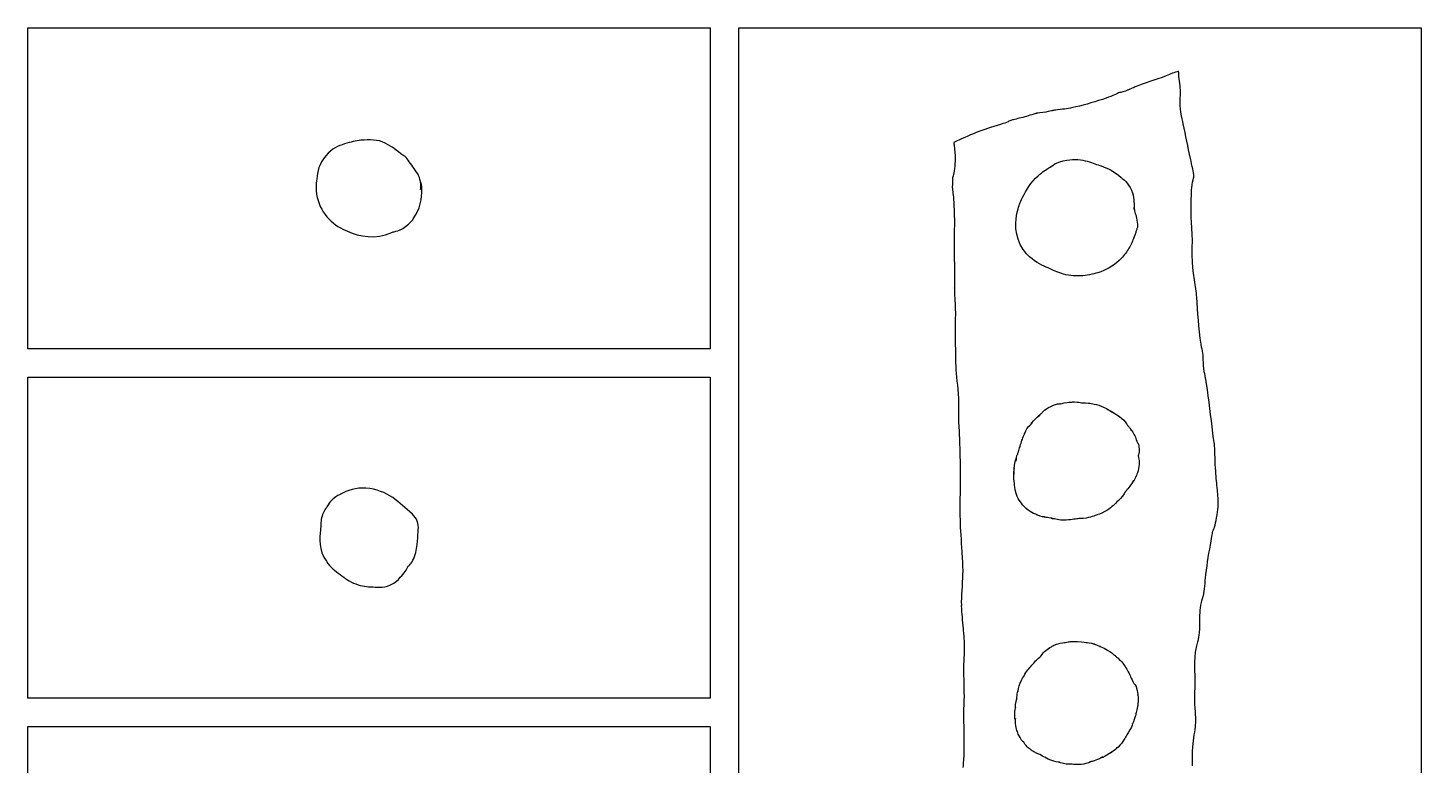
# Model space of a CAD drawing. Header units: millimetres. Extents: x 118 to 334, y 1905 to 2895.
# Drawn here: x 138.2 to 334.2, y 2190.8 to 2294.5 of the extents above; entities that cross this region are included whole.
import ezdxf

# ---------------------------------------------------------------- set-up
doc = ezdxf.new("R2010")
doc.units = ezdxf.units.MM
doc.layers.add('Calque_1', color=7, linetype='CONTINUOUS')

msp = doc.modelspace()

# ---------------------------------------------------------------- linework, layer by layer
at = {"layer": 'Calque_1', "color": 7}
for points in [[(138.16986, 2294.51386), (234.16969, 2294.51386), (234.16969, 2249.37915), (138.16986, 2249.37915)], [(238.16996, 2294.51386), (334.16978, 2294.51386), (334.16978, 2098.51342), (238.16996, 2098.51342), (238.16996, 2101.97471)], [(294.26982, 2266.41232)], [(138.16986, 2245.37888), (234.16969, 2245.37888), (234.16969, 2200.24417), (138.16986, 2200.24417)], [(193.09237, 2223.90963)], [(294.35102, 2200.37602)], [(138.16986, 2196.24389), (234.16969, 2196.24389), (234.16969, 2151.10918), (138.16986, 2151.10918)]]:
    msp.add_lwpolyline(points, close=True, dxfattribs=at)
for points in [[(292.57634, 2285.6289), (292.57582, 2285.6289)], [(268.51273, 2277.61029), (268.51273, 2277.59789), (268.51273, 2277.59289)], [(280.29694, 2273.71523), (280.29746, 2273.71523)], [(193.45166, 2271.91106), (193.45176, 2271.91106)], [(193.60937, 2271.79942), (193.60937, 2271.79995)], [(268.24036, 2272.96785), (268.24036, 2272.95485)], [(268.39693, 2270.38342), (268.39693, 2270.37042), (268.39693, 2270.36642)], [(301.82289, 2268.11279), (301.82289, 2268.11679)], [(268.51373, 2267.46685), (268.51373, 2267.46385), (268.51373, 2267.44985)], [(294.26972, 2266.41332), (294.26982, 2266.41232)], [(301.98619, 2264.81573), (301.98619, 2264.82273), (301.98619, 2264.82773)], [(301.97329, 2262.78251), (301.97329, 2262.78551), (301.97329, 2262.80191)], [(268.52303, 2260.30042), (268.52303, 2260.28852)], [(302.09266, 2260.44741), (302.09266, 2260.45241)], [(268.50403, 2257.95688), (268.50403, 2257.93888)], [(268.63942, 2254.8631), (268.63942, 2254.8571), (268.63942, 2254.8452)], [(268.63342, 2252.12548), (268.63342, 2252.12148), (268.63342, 2251.74374)], [(282.07505, 2241.26958), (282.07605, 2241.26958)], [(284.36429, 2241.8251), (284.36629, 2241.8251)], [(285.76621, 2241.8739), (285.76921, 2241.8739)], [(286.49268, 2241.7809), (286.49321, 2241.7809)], [(289.47133, 2241.18299), (289.47186, 2241.18299), (289.47238, 2241.18299)], [(279.42663, 2238.93792), (279.42716, 2238.93792)], [(278.40394, 2237.51951), (278.40447, 2237.52251)], [(294.15112, 2236.42936), (294.15212, 2236.42636)], [(294.41253, 2234.43735), (294.412, 2234.43435)], [(305.15908, 2235.10753), (305.15908, 2235.11253)], [(277.24526, 2234.08663), (277.24579, 2234.08663)], [(294.50298, 2233.36154), (294.50346, 2233.36108)], [(293.72524, 2230.85908), (293.72471, 2230.85908)], [(293.97175, 2231.28943), (293.97122, 2231.28643)], [(305.26915, 2232.14451), (305.26915, 2232.14751)], [(292.11088, 2228.58846), (292.11035, 2228.58846)], [(305.50947, 2229.55411), (305.50893, 2229.55811)], [(305.62794, 2227.37952), (305.63039, 2227.39815)], [(280.58901, 2225.84731), (280.58848, 2225.84731), (280.58795, 2225.84731)], [(281.7813, 2225.61125), (281.78077, 2225.61125), (281.78025, 2225.61125), (281.77972, 2225.61125), (281.77919, 2225.61125), (281.77866, 2225.61125), (281.77813, 2225.61125), (281.7776, 2225.61125), (281.77707, 2225.61125), (281.77654, 2225.61125), (281.77601, 2225.61125)], [(282.39315, 2225.47525), (282.39262, 2225.47525), (282.39209, 2225.47525)], [(282.76672, 2225.39845), (282.76572, 2225.39845)], [(287.05278, 2225.57314), (287.05225, 2225.57314)], [(305.07927, 2224.22747), (305.08427, 2224.23347)], [(269.5483, 2220.84483), (269.5483, 2220.82683)], [(269.67841, 2217.91284), (269.67841, 2217.90984), (269.67841, 2217.89344)], [(269.79131, 2209.31092), (269.79131, 2209.29032)], [(282.15958, 2207.47395), (282.16011, 2207.47395)], [(288.68633, 2207.65898), (288.68733, 2207.65898)], [(289.04131, 2207.4833), (289.04184, 2207.4833)], [(269.90578, 2206.95353), (269.90578, 2206.95053), (269.90578, 2206.94553), (269.90578, 2206.93363)], [(277.46548, 2201.23202), (277.47738, 2201.25992), (277.46838, 2201.24542)], [(277.95208, 2202.76418), (277.95261, 2202.76418)], [(293.36566, 2203.03243), (293.37856, 2203.02343)], [(294.1165, 2201.64781), (294.1175, 2201.64381)], [(302.38485, 2202.40306), (302.38485, 2202.40606)], [(277.19655, 2199.75464), (277.19555, 2199.75464)], [(294.35158, 2200.3767), (294.35102, 2200.37602)], [(269.79878, 2197.81275), (269.79878, 2197.55644)], [(277.10305, 2198.86025), (277.10305, 2198.86325)], [(282.0567, 2191.52166), (282.05617, 2191.52166), (282.05564, 2191.52166)], [(289.1855, 2191.87252), (289.18497, 2191.87252)], [(290.8681, 2192.79909), (290.86757, 2192.79909)], [(283.66282, 2191.07983), (283.66229, 2191.07983)], [(285.09478, 2190.93979), (285.09425, 2190.93979)]]:
    msp.add_lwpolyline(points, dxfattribs=at)
for points in [[(298.31864, 2287.78949), (296.72153, 2287.13568), (295.22297, 2286.72465), (293.95507, 2286.22628)], [(300.04722, 2288.40446), (299.47484, 2288.23079), (298.89294, 2288.02457), (298.31864, 2287.78949)], [(300.10612, 2287.68511), (300.07582, 2287.96195), (300.06682, 2288.15798), (300.04722, 2288.40446)], [(300.31024, 2285.29871), (300.31724, 2285.9745), (300.21184, 2286.71976), (300.10612, 2287.68511)], [(291.72057, 2285.4067), (291.42182, 2285.3071), (290.82922, 2284.95193), (289.85764, 2284.62173)], [(292.57582, 2285.6289), (291.9886, 2285.43318), (291.69235, 2285.39744), (291.72057, 2285.4067)], [(292.83524, 2285.72915), (292.78594, 2285.70795), (292.90894, 2285.73975), (292.57634, 2285.6289)], [(293.00009, 2285.80155), (292.93859, 2285.77455), (292.88461, 2285.75035), (292.83524, 2285.72915)], [(293.42229, 2285.98808), (293.27315, 2285.92168), (293.123, 2285.8556), (293.00009, 2285.80155)], [(293.83053, 2286.16998), (293.71911, 2286.12028), (293.57143, 2286.05452), (293.42229, 2285.98808)], [(293.95507, 2286.22628), (293.92387, 2286.21248), (293.88237, 2286.19298), (293.83053, 2286.16998)], [(289.85764, 2284.62173), (288.44385, 2284.14123), (286.98582, 2283.73588), (285.57779, 2283.38976)], [(300.36864, 2282.66269), (300.19402, 2283.93761), (300.30204, 2284.45519), (300.31024, 2285.29871)], [(276.31169, 2281.44727), (276.24059, 2281.40927), (276.13492, 2281.34184), (276.08742, 2281.32014)], [(276.67033, 2281.55684), (276.41111, 2281.48004), (276.43047, 2281.48484), (276.31169, 2281.44727)], [(278.41027, 2281.99453), (277.67238, 2281.78538), (277.08146, 2281.67865), (276.67033, 2281.55684)], [(279.40298, 2282.30251), (279.04148, 2282.18882), (278.70105, 2282.07695), (278.41027, 2281.99453)], [(280.05668, 2282.50198), (280.27312, 2282.54788), (279.76447, 2282.41618), (279.40298, 2282.30251)], [(280.93777, 2282.60379), (280.33868, 2282.50248), (280.04158, 2282.4988), (280.05668, 2282.50198)], [(282.17077, 2282.83168), (281.86678, 2282.75858), (281.60456, 2282.71523), (280.93777, 2282.60379)], [(282.33406, 2282.88228), (282.29136, 2282.87118), (282.20418, 2282.83958), (282.17077, 2282.83168)], [(283.03066, 2282.97738), (282.59197, 2282.91828), (282.49692, 2282.90478), (282.33406, 2282.88228)], [(285.57779, 2283.38976), (284.44261, 2283.1107), (284.08819, 2283.11978), (283.03066, 2282.97738)], [(300.70506, 2281.02765), (300.62886, 2281.39828), (300.46827, 2281.93504), (300.36864, 2282.66269)], [(271.56831, 2279.77812), (270.52625, 2279.34765), (269.47164, 2278.87113), (268.41813, 2278.40197)], [(275.00376, 2280.92895), (273.66005, 2280.48982), (272.64902, 2280.22461), (271.56831, 2279.77812)], [(276.08742, 2281.32014), (275.72976, 2281.15708), (275.53227, 2281.10165), (275.00376, 2280.92895)], [(301.71068, 2276.15403), (301.36329, 2277.78873), (301.03645, 2279.41552), (300.70506, 2281.02765)], [(182.7196, 2278.18043), (181.86794, 2277.89187), (180.94172, 2277.5676), (180.06601, 2276.53246)], [(185.02126, 2278.69565), (184.36629, 2278.62175), (183.57126, 2278.46899), (182.7196, 2278.18043)], [(188.42106, 2278.31583), (187.41261, 2278.80703), (186.22489, 2278.83149), (185.02126, 2278.69565)], [(191.05811, 2276.53246), (189.91414, 2277.31838), (189.42951, 2277.82463), (188.42106, 2278.31583)], [(268.41813, 2278.40197), (268.45473, 2278.1271), (268.47333, 2278.00753), (268.51273, 2277.61029)], [(268.51273, 2277.59289), (268.57353, 2276.97829), (268.64722, 2276.4223), (268.59283, 2275.43384)], [(180.06601, 2276.53246), (179.11353, 2275.40661), (178.90735, 2274.27581), (178.81596, 2273.28461)], [(191.6684, 2275.92476), (191.50193, 2276.1639), (191.29517, 2276.36978), (191.05811, 2276.53246)], [(193.02543, 2273.97242), (192.55884, 2274.67147), (192.09389, 2275.31299), (191.6684, 2275.92476)], [(281.80693, 2274.81023), (282.20642, 2275.0613), (282.83227, 2275.70339), (284.34373, 2275.92593)], [(284.34373, 2275.92593), (284.89662, 2276.00733), (285.4116, 2276.01633), (285.88834, 2275.97863)], [(285.88834, 2275.97863), (286.36507, 2275.94093), (286.80339, 2275.85652), (287.2035, 2275.75175)], [(287.2035, 2275.75175), (288.00373, 2275.54223), (288.65042, 2275.25063), (289.14137, 2275.08513)], [(302.1861, 2273.71286), (302.1811, 2274.17611), (301.94548, 2275.04905), (301.71068, 2276.15403)], [(193.38975, 2272.90428), (193.32085, 2273.29979), (193.19972, 2273.7113), (193.02543, 2273.97242)], [(268.59283, 2275.43384), (268.53313, 2274.34609), (268.29359, 2273.70461), (268.26366, 2273.43862)], [(278.12498, 2270.73867), (278.6071, 2271.67252), (279.23684, 2272.76829), (280.29694, 2273.71523)], [(280.29746, 2273.71523), (280.94994, 2274.298), (281.43495, 2274.5764), (281.80693, 2274.81023)], [(289.14137, 2275.08513), (290.03454, 2274.78404), (291.0633, 2274.31697), (291.95308, 2273.48782)], [(302.2104, 2273.49579), (302.1984, 2273.46229), (302.1888, 2273.48439), (302.1861, 2273.71286)], [(178.81596, 2273.28461), (178.77986, 2272.89295), (178.69069, 2272.54921), (178.74826, 2271.61909)], [(192.3557, 2267.6498), (193.35966, 2268.95299), (193.60931, 2270.61354), (193.60937, 2271.79942)], [(193.60937, 2271.79995), (193.60925, 2272.3148), (193.47508, 2272.69196), (193.38975, 2272.90428)], [(193.39336, 2272.83865), (193.41586, 2272.76975), (193.40496, 2272.84065), (193.42846, 2272.70531)], [(193.43886, 2271.94206), (193.47306, 2272.1225), (193.45046, 2272.47576), (193.39336, 2272.83865)], [(193.45176, 2271.91106), (193.42976, 2271.76054), (193.40196, 2271.74767), (193.43886, 2271.94206)], [(193.42846, 2272.70531), (193.49006, 2272.34976), (193.47376, 2272.06157), (193.45166, 2271.91106)], [(268.24036, 2272.95485), (268.21236, 2272.10618), (268.19686, 2272.17283), (268.27496, 2271.38802)], [(268.26366, 2273.43862), (268.25466, 2273.35852), (268.24806, 2273.20097), (268.24036, 2272.96785)], [(291.95308, 2273.48782), (292.08639, 2273.36357), (292.6567, 2273.03663), (293.21916, 2272.06672)], [(293.21916, 2272.06672), (293.82717, 2271.01841), (293.77591, 2270.12941), (293.77829, 2269.60692)], [(301.86109, 2271.26028), (301.87009, 2271.47311), (301.85709, 2271.8626), (301.93859, 2272.41576)], [(301.93859, 2272.41576), (302.02549, 2273.00224), (302.17025, 2273.379), (302.2104, 2273.49579)], [(178.74826, 2271.61909), (178.91065, 2268.99561), (180.5984, 2267.14129), (182.49274, 2266.19409)], [(268.27496, 2271.38802), (268.29296, 2271.2063), (268.35696, 2270.87346), (268.39693, 2270.38342)], [(268.39693, 2270.36642), (268.44143, 2269.82058), (268.45513, 2269.1038), (268.47493, 2268.42131)], [(277.46248, 2269.07984), (277.63482, 2269.67484), (277.8649, 2270.2348), (278.12498, 2270.73867)], [(301.82289, 2268.11679), (301.79569, 2269.17621), (301.81489, 2270.22967), (301.86109, 2271.26028)], [(191.72628, 2266.90516), (192.33436, 2267.43662), (192.45542, 2267.77924), (192.3557, 2267.6498)], [(268.47493, 2268.42131), (268.48493, 2268.08685), (268.51373, 2267.74646), (268.51373, 2267.46685)], [(278.19887, 2263.34686), (276.94611, 2265.19439), (276.94548, 2267.29483), (277.46248, 2269.07984)], [(293.77829, 2269.60692), (293.78029, 2269.08439), (293.86849, 2268.83875), (293.74259, 2269.18006)], [(293.74259, 2269.18006), (293.77529, 2269.09136), (293.80269, 2269.00073), (293.82479, 2268.90876)], [(293.82479, 2268.90876), (293.91359, 2268.53774), (294.10859, 2267.97745), (294.22632, 2267.1926)], [(301.89989, 2266.5568), (301.86849, 2267.04848), (301.83709, 2267.56346), (301.82289, 2268.11279)], [(182.49274, 2266.19409), (184.12478, 2265.37803), (186.23407, 2264.73574), (188.50219, 2265.40859)], [(188.50219, 2265.40859), (189.063, 2265.575), (189.36164, 2265.74668), (189.44322, 2265.7786)], [(189.44322, 2265.7786), (189.64544, 2265.8577), (190.55014, 2265.877), (191.72628, 2266.90516)], [(268.51373, 2267.44985), (268.51373, 2266.35453), (268.46453, 2265.33118), (268.45893, 2264.37923)], [(294.05682, 2265.83457), (294.00452, 2265.68355), (293.94522, 2265.52266), (293.88525, 2265.36174)], [(294.13542, 2266.07487), (294.10672, 2265.97937), (294.08302, 2265.91009), (294.05682, 2265.83457)], [(294.18812, 2266.27227), (294.16522, 2266.17297), (294.14982, 2266.12265), (294.13542, 2266.07487)], [(294.26982, 2266.41232), (294.24522, 2266.31392), (294.19962, 2266.32192), (294.18812, 2266.27227)], [(294.22632, 2267.1926), (294.29772, 2266.71635), (294.29432, 2266.51166), (294.26972, 2266.41332)], [(301.98619, 2264.82773), (301.97919, 2265.33049), (301.93719, 2265.97705), (301.89989, 2266.5568)], [(268.45893, 2264.37923), (268.45093, 2263.0836), (268.50843, 2261.72441), (268.52303, 2260.30042)], [(293.63204, 2264.69459), (293.42371, 2264.1468), (293.15229, 2263.62594), (292.82744, 2263.14223)], [(293.88525, 2265.36174), (293.76532, 2265.03987), (293.62619, 2264.67925), (293.63204, 2264.69459)], [(301.97329, 2262.80191), (301.9732, 2263.52284), (301.99419, 2264.19541), (301.98619, 2264.81573)], [(279.08047, 2262.31901), (278.77139, 2262.60534), (278.47261, 2262.94318), (278.19887, 2263.34686)], [(281.71029, 2260.74598), (281.02454, 2261.06475), (280.00774, 2261.46014), (279.08047, 2262.31901)], [(292.82744, 2263.14223), (292.50259, 2262.65852), (292.12398, 2262.21204), (291.70038, 2261.8131)], [(302.09266, 2260.45241), (301.99656, 2261.27706), (301.97381, 2262.05459), (301.97329, 2262.78251)], [(268.52303, 2260.28852), (268.52803, 2259.95662), (268.51903, 2259.59282), (268.51403, 2259.04828)], [(283.48847, 2259.99049), (282.70894, 2260.23796), (282.1372, 2260.54752), (281.71029, 2260.74598)], [(286.21595, 2259.63857), (285.28687, 2259.60447), (284.47625, 2259.67697), (283.48847, 2259.99049)], [(288.69074, 2260.07264), (287.95888, 2259.8569), (287.13264, 2259.67225), (286.21595, 2259.63857)], [(291.70038, 2261.8131), (290.85315, 2261.01522), (289.82648, 2260.40745), (288.69074, 2260.07264)], [(302.10656, 2260.34613), (302.10156, 2260.38463), (302.09756, 2260.40863), (302.09266, 2260.44741)], [(302.28019, 2259.07232), (302.21929, 2259.48203), (302.15973, 2259.90383), (302.10656, 2260.34613)], [(268.51403, 2259.04828), (268.50903, 2258.49853), (268.51103, 2257.64581), (268.50403, 2257.95688)], [(268.50403, 2257.93888), (268.51463, 2257.03903), (268.61267, 2256.01655), (268.63942, 2254.8631)], [(302.61196, 2256.63835), (302.55906, 2257.33835), (302.41002, 2258.23058), (302.28019, 2259.07232)], [(303.22019, 2250.01239), (302.83649, 2252.33784), (302.76836, 2254.57007), (302.61196, 2256.63835)], [(268.63942, 2254.8452), (268.64842, 2254.49757), (268.64242, 2253.88244), (268.63942, 2253.18897)], [(268.63942, 2253.18897), (268.63642, 2252.68205), (268.63642, 2252.38519), (268.63342, 2252.12548)], [(268.63342, 2251.74374), (268.62842, 2250.14124), (268.65562, 2248.52381), (268.69592, 2246.90216)], [(303.43465, 2249.02849), (303.42375, 2249.09949), (303.31783, 2249.42084), (303.22019, 2250.01239)], [(303.67029, 2246.1408), (303.47807, 2247.42205), (303.53086, 2248.3996), (303.43465, 2249.02849)], [(268.69592, 2246.90216), (268.72772, 2245.62621), (269.00069, 2244.14589), (269.08557, 2242.40578)], [(303.84651, 2245.27419), (303.80701, 2245.45392), (303.7327, 2245.72488), (303.67029, 2246.1408)], [(303.97672, 2244.4825), (303.94642, 2244.69758), (303.89752, 2244.96605), (303.84651, 2245.27419)], [(304.86144, 2237.50206), (304.5955, 2239.83478), (304.30362, 2242.16338), (303.97672, 2244.4825)], [(269.08557, 2242.40578), (269.12227, 2241.64889), (269.11097, 2241.24334), (269.09357, 2240.97333)], [(269.09357, 2240.97333), (269.07637, 2240.7033), (269.06137, 2240.59111), (269.06927, 2239.79302)], [(280.57334, 2240.08206), (280.10677, 2239.67621), (280.1388, 2239.75276), (280.7356, 2240.28306)], [(280.7356, 2240.28306), (280.8082, 2240.34766), (280.89563, 2240.4747), (281.08855, 2240.64533)], [(281.08855, 2240.64533), (281.28148, 2240.81598), (281.57987, 2241.03024), (282.07505, 2241.26958)], [(282.07605, 2241.26958), (283.11432, 2241.77105), (283.60703, 2241.67313), (283.32456, 2241.59928)], [(283.32456, 2241.59928), (283.43698, 2241.62868), (283.78166, 2241.76269), (284.36429, 2241.8251)], [(284.36629, 2241.8251), (284.70546, 2241.8612), (284.90519, 2241.8599), (284.95799, 2241.8639)], [(284.95799, 2241.8639), (284.94379, 2241.86364), (285.21073, 2241.9348), (285.76621, 2241.8739)], [(285.76921, 2241.8739), (286.12367, 2241.8345), (286.3616, 2241.7933), (286.49268, 2241.7809)], [(286.49321, 2241.7809), (286.45381, 2241.7849), (286.74269, 2241.8159), (287.34897, 2241.7411)], [(287.34897, 2241.7411), (287.64708, 2241.7043), (287.91496, 2241.6544), (288.15358, 2241.60468)], [(288.15358, 2241.60468), (288.59986, 2241.51168), (289.0245, 2241.38151), (289.47133, 2241.18299)], [(289.47238, 2241.18299), (290.16828, 2240.87343), (290.2779, 2240.70664), (289.90905, 2240.92513)], [(289.90905, 2240.92513), (289.80915, 2240.98433), (289.98765, 2240.92013), (290.40101, 2240.66727)], [(290.40101, 2240.66727), (290.87583, 2240.3771), (290.90194, 2240.38273), (290.47541, 2240.57997)], [(290.47541, 2240.57997), (290.55261, 2240.54437), (290.62778, 2240.50467), (290.70073, 2240.46112)], [(290.70073, 2240.46112), (290.81744, 2240.39132), (291.19759, 2240.23498), (291.74045, 2239.84721)], [(269.06927, 2239.79302), (269.07627, 2239.05807), (269.16057, 2238.20389), (269.19587, 2237.22522)], [(278.40447, 2237.52251), (278.81761, 2238.49154), (279.24962, 2238.73895), (279.03337, 2238.44908)], [(279.03337, 2238.44908), (279.18114, 2238.64603), (279.31477, 2238.8047), (279.42663, 2238.93792)], [(279.42716, 2238.93792), (279.21214, 2238.68204), (279.26194, 2238.80417), (279.6473, 2239.23248)], [(279.6473, 2239.23248), (280.07363, 2239.70632), (280.42188, 2239.9504), (280.57334, 2240.08206)], [(291.74045, 2239.84721), (292.2454, 2239.48658), (292.47093, 2239.20385), (292.73109, 2238.82401)], [(292.73109, 2238.82401), (292.77159, 2238.76481), (292.82599, 2238.66076), (292.86545, 2238.59972)], [(292.86545, 2238.59972), (293.0227, 2238.43751), (293.09313, 2238.35025), (293.20445, 2238.20957)], [(269.19587, 2237.22522), (269.23807, 2236.05558), (269.27817, 2234.87784), (269.30541, 2233.69211)], [(277.68609, 2235.43023), (277.85417, 2236.08412), (278.0593, 2236.59842), (278.19924, 2237.00273)], [(278.19924, 2237.00273), (278.22124, 2237.06623), (278.23704, 2237.11224), (278.26284, 2237.18)], [(278.26284, 2237.18), (278.27574, 2237.2139), (278.28684, 2237.2469), (278.32794, 2237.33811)], [(278.37914, 2237.43681), (278.41574, 2237.5396), (278.31504, 2237.31063), (278.40394, 2237.51951)], [(278.32794, 2237.33811), (278.33594, 2237.35691), (278.36624, 2237.40981), (278.37914, 2237.43681)], [(293.20445, 2238.20957), (293.74818, 2237.51771), (293.28365, 2237.99997), (293.29845, 2238.02457)], [(293.29845, 2238.02457), (293.52528, 2237.78401), (293.68822, 2237.50237), (293.80229, 2237.29231)], [(293.80229, 2237.29231), (293.91413, 2237.08631), (294.04821, 2236.75307), (294.09582, 2236.58643)], [(294.09582, 2236.58643), (294.14342, 2236.4198), (294.10482, 2236.54543), (294.10722, 2236.53943)], [(294.10722, 2236.53943), (294.12522, 2236.49153), (294.13582, 2236.46803), (294.15112, 2236.42936)], [(294.15212, 2236.42636), (294.21182, 2236.32846), (294.27591, 2236.21628), (294.34125, 2236.05171)], [(305.15908, 2235.11253), (305.11128, 2235.97902), (304.9938, 2236.34073), (304.86144, 2237.50206)], [(277.24579, 2234.08663), (277.35887, 2234.54594), (277.37811, 2234.49591), (277.42149, 2234.56155)], [(277.42149, 2234.56155), (277.43449, 2234.61395), (277.45359, 2234.68514), (277.50729, 2234.9021)], [(277.50729, 2234.9021), (277.64636, 2235.46399), (277.73658, 2235.62692), (277.68609, 2235.43023)], [(294.34125, 2236.05171), (294.41645, 2235.86227), (294.4773, 2235.60311), (294.49783, 2235.31894)], [(294.412, 2234.43435), (294.3939, 2234.37405), (294.3772, 2234.35505), (294.3588, 2234.29999)], [(294.49783, 2235.31894), (294.51843, 2235.03478), (294.49863, 2234.72562), (294.41253, 2234.43735)], [(305.26915, 2232.14751), (305.16586, 2233.8542), (305.19725, 2233.23365), (305.15908, 2235.10753)], [(269.30541, 2233.69211), (269.37181, 2230.79683), (269.24091, 2228.01604), (269.30541, 2225.34687)], [(276.89694, 2232.33322), (276.91754, 2232.5007), (276.92914, 2232.53179), (276.94604, 2232.62725)], [(276.94604, 2232.62725), (276.94104, 2232.62725), (276.92664, 2232.55535), (276.92794, 2232.59525)], [(276.92794, 2232.59525), (276.93094, 2232.69485), (276.95894, 2232.919), (277.03026, 2233.2624)], [(277.03026, 2233.2624), (277.17882, 2233.97767), (277.26266, 2234.12375), (277.19356, 2233.74608)], [(277.19356, 2233.74608), (277.12496, 2233.3722), (277.10146, 2233.50063), (277.24526, 2234.08663)], [(294.50346, 2233.36108), (294.50446, 2233.02626), (294.45946, 2232.64428), (294.3412, 2232.21232)], [(294.3588, 2234.29999), (294.4403, 2234.03417), (294.50139, 2233.74556), (294.50298, 2233.36154)], [(276.88894, 2231.96011), (276.86784, 2231.52675), (276.81354, 2231.65134), (276.89694, 2232.33322)], [(276.97215, 2230.35194), (276.96815, 2230.40394), (276.83379, 2230.83992), (276.85794, 2231.65936)], [(276.85794, 2231.65936), (276.87124, 2232.11277), (276.90014, 2232.20254), (276.88894, 2231.96011)], [(293.72471, 2230.85908), (293.59033, 2230.61019), (293.36495, 2230.16516), (292.91804, 2229.69481)], [(293.97122, 2231.28643), (293.68793, 2230.63937), (293.54584, 2230.52663), (293.72524, 2230.85908)], [(294.00995, 2231.38553), (293.99025, 2231.33863), (293.99605, 2231.34513), (293.97175, 2231.28943)], [(294.06215, 2231.44183), (294.03185, 2231.38813), (294.01355, 2231.37043), (294.00995, 2231.38553)], [(294.3412, 2232.21232), (294.2306, 2231.80846), (294.12384, 2231.55253), (294.06215, 2231.44183)], [(305.50893, 2229.55811), (305.42713, 2230.34966), (305.32553, 2231.21284), (305.26915, 2232.14451)], [(181.77939, 2228.72536), (181.40812, 2228.53681), (180.84407, 2228.06058), (180.54019, 2227.64325)], [(182.17265, 2228.90778), (182.12915, 2228.88268), (182.15065, 2228.91378), (181.77939, 2228.72536)], [(185.71714, 2229.77439), (184.39712, 2229.89144), (183.07522, 2229.42857), (182.17265, 2228.90778)], [(189.49158, 2228.44682), (188.48378, 2229.14091), (187.18264, 2229.64444), (185.71714, 2229.77439)], [(277.18247, 2229.04297), (276.96072, 2229.73264), (276.98421, 2230.18629), (276.97215, 2230.35194)], [(277.79174, 2227.8632), (277.5809, 2228.17511), (277.40331, 2228.35585), (277.18247, 2229.04297)], [(292.11035, 2228.58846), (291.81692, 2228.21037), (291.5568, 2228.01696), (291.52589, 2227.98902)], [(292.46021, 2229.14554), (292.45321, 2229.11804), (292.39721, 2228.95766), (292.11088, 2228.58846)], [(292.51501, 2229.20394), (292.50281, 2229.19014), (292.47811, 2229.16484), (292.46021, 2229.14554)], [(292.59821, 2229.30314), (292.58171, 2229.28224), (292.56161, 2229.25684), (292.51501, 2229.20394)], [(292.74187, 2229.49745), (292.70497, 2229.44415), (292.71317, 2229.44815), (292.59821, 2229.30314)], [(292.78937, 2229.56715), (292.77227, 2229.54225), (292.74417, 2229.50085), (292.74187, 2229.49745)], [(292.91804, 2229.69481), (292.88404, 2229.65901), (292.83844, 2229.61431), (292.78937, 2229.56715)], [(305.63039, 2227.39815), (305.65289, 2228.04363), (305.59129, 2228.76276), (305.50947, 2229.55411)], [(180.11284, 2226.9694), (179.99491, 2226.81853), (179.86662, 2226.63943), (179.75007, 2226.37047)], [(180.17174, 2227.0619), (180.15244, 2227.0391), (180.13304, 2226.9952), (180.11284, 2226.9694)], [(180.54019, 2227.64325), (180.32885, 2227.35302), (180.23385, 2227.18314), (180.17174, 2227.0619)], [(192.26299, 2226.11208), (191.23908, 2226.9961), (190.49939, 2227.75274), (189.49158, 2228.44682)], [(278.60564, 2226.89736), (278.12508, 2227.3208), (278.00258, 2227.55125), (277.79174, 2227.8632)], [(280.1518, 2226.03334), (280.02764, 2226.08654), (279.41416, 2226.18495), (278.60564, 2226.89736)], [(291.38068, 2227.82675), (290.99106, 2227.45401), (290.47153, 2226.92924), (289.67897, 2226.46973)], [(291.52589, 2227.98902), (291.72039, 2228.16465), (291.67487, 2228.10822), (291.38068, 2227.82675)], [(305.47136, 2226.00494), (305.55476, 2226.52238), (305.61558, 2227.03025), (305.62794, 2227.37952)], [(179.38213, 2224.62225), (179.35573, 2224.2051), (179.33663, 2223.88874), (179.34023, 2223.91273)], [(179.75007, 2226.37047), (179.40856, 2225.58236), (179.40858, 2225.03941), (179.38213, 2224.62225)], [(193.0924, 2223.90963), (193.19878, 2224.74301), (192.88557, 2225.57473), (192.26299, 2226.11208)], [(269.30541, 2225.34687), (269.34031, 2223.90431), (269.45723, 2222.40328), (269.5483, 2220.84483)], [(280.58795, 2225.84731), (280.02286, 2226.02699), (279.89636, 2226.14288), (280.1518, 2226.03334)], [(281.16158, 2225.74085), (281.25148, 2225.70515), (281.13668, 2225.67345), (280.58901, 2225.84731)], [(281.2639, 2225.71145), (281.1969, 2225.73185), (281.1862, 2225.73395), (281.16158, 2225.74085)], [(281.6184, 2225.63135), (281.49838, 2225.64905), (281.37987, 2225.67585), (281.2639, 2225.71145)], [(281.77601, 2225.61125), (281.84441, 2225.59745), (281.79221, 2225.60525), (281.6184, 2225.63135)], [(282.20609, 2225.53475), (282.14449, 2225.54695), (282.00336, 2225.56775), (281.7813, 2225.61125)], [(282.27429, 2225.51305), (282.30609, 2225.51005), (282.02656, 2225.57135), (282.20609, 2225.53475)], [(282.39209, 2225.47525), (282.12781, 2225.52795), (282.37289, 2225.48325), (282.31249, 2225.50065)], [(282.31249, 2225.50065), (282.28009, 2225.50965), (282.26249, 2225.51305), (282.27429, 2225.51305)], [(282.45205, 2225.46925), (282.37655, 2225.48225), (282.53055, 2225.44785), (282.39315, 2225.47525)], [(282.76572, 2225.39845), (282.57009, 2225.43865), (282.54608, 2225.44755), (282.45205, 2225.46925)], [(283.89534, 2225.26873), (283.19279, 2225.26873), (283.13638, 2225.32223), (282.76672, 2225.39845)], [(285.86938, 2225.47544), (285.4903, 2225.43474), (284.83742, 2225.26873), (283.89534, 2225.26873)], [(287.05225, 2225.57314), (286.39033, 2225.46649), (285.99262, 2225.48874), (285.86938, 2225.47544)], [(288.68679, 2226.07389), (288.46576, 2225.99829), (287.94519, 2225.71689), (287.05278, 2225.57314)], [(289.67897, 2226.46973), (289.0296, 2226.09321), (288.63584, 2226.05643), (288.68679, 2226.07389)], [(305.17887, 2224.57299), (305.28194, 2224.96057), (305.38797, 2225.48746), (305.47136, 2226.00494)], [(179.34023, 2223.91273), (179.15336, 2222.69079), (179.06309, 2221.07622), (180.15982, 2219.4944)], [(192.55493, 2220.14139), (193.08556, 2221.77402), (192.98899, 2223.10025), (193.09237, 2223.90963)], [(304.62295, 2222.34128), (304.71755, 2222.89177), (304.7659, 2223.17657), (304.80382, 2223.37892)], [(304.80382, 2223.37892), (304.82272, 2223.47997), (304.83012, 2223.54304), (304.88342, 2223.73344)], [(304.88342, 2223.73344), (304.91022, 2223.82884), (304.94042, 2223.96299), (305.07927, 2224.22747)], [(305.08427, 2224.23347), (305.08927, 2224.25547), (305.10087, 2224.27977), (305.17887, 2224.57299)], [(269.5483, 2220.82683), (269.5483, 2220.81673), (269.5513, 2220.78963), (269.5513, 2220.77933)], [(269.5513, 2220.77933), (269.5888, 2220.15931), (269.69773, 2218.87426), (269.67841, 2217.91284)], [(303.89328, 2217.61183), (304.07975, 2219.25532), (304.36242, 2220.82482), (304.62295, 2222.34128)], [(180.15982, 2219.4944), (180.75895, 2218.63029), (181.37914, 2218.15617), (182.08219, 2217.6201)], [(190.56229, 2217.25836), (191.12077, 2217.76735), (191.46468, 2218.33707), (191.6878, 2218.77661)], [(191.6878, 2218.77661), (191.85475, 2218.94057), (192.30759, 2219.38038), (192.55493, 2220.14139)], [(182.08219, 2217.6201), (182.78524, 2217.08402), (183.414, 2216.6292), (184.29342, 2216.29098)], [(189.64296, 2216.41345), (190.22916, 2216.75148), (190.46965, 2217.12736), (190.56229, 2217.25836)], [(269.67341, 2217.79364), (269.62671, 2216.06478), (269.43653, 2214.59431), (269.48842, 2213.31589)], [(269.67841, 2217.89344), (269.67841, 2217.85744), (269.67341, 2217.82944), (269.67341, 2217.79364)], [(303.72637, 2215.97938), (303.77877, 2216.47749), (303.82641, 2217.02226), (303.89328, 2217.61183)], [(184.29342, 2216.29098), (185.17687, 2215.95121), (185.87048, 2215.90117), (186.731, 2215.87033)], [(186.731, 2215.87033), (187.59152, 2215.83953), (188.34868, 2215.66711), (189.64296, 2216.41345)], [(303.53051, 2214.62702), (303.61681, 2215.02995), (303.67401, 2215.48133), (303.72637, 2215.97938)], [(269.48842, 2213.31589), (269.48842, 2213.28939), (269.48542, 2213.25709), (269.48542, 2213.23059)], [(269.48542, 2213.23059), (269.53522, 2212.18895), (269.6307, 2211.11432), (269.72521, 2210.00339)], [(303.07576, 2212.23749), (303.11026, 2212.68448), (303.16836, 2213.16091), (303.26489, 2213.66531)], [(303.26489, 2213.66531), (303.39335, 2214.33611), (303.53411, 2214.64422), (303.53051, 2214.62702)], [(302.95956, 2209.07334), (303.03766, 2209.57301), (303.01726, 2210.21722), (303.02566, 2210.98795)], [(303.02566, 2210.98795), (303.02966, 2211.37331), (303.04126, 2211.79056), (303.07576, 2212.23749)], [(269.72521, 2210.00339), (269.74881, 2209.72658), (269.76831, 2209.53555), (269.79131, 2209.31092)], [(269.79131, 2209.29032), (269.85731, 2208.64714), (269.90619, 2208.03146), (269.89878, 2207.1628)], [(302.65828, 2207.78506), (302.78029, 2208.30288), (302.90485, 2208.72415), (302.95956, 2209.07334)], [(269.89878, 2207.1628), (269.89878, 2207.1358), (269.90178, 2207.1152), (269.90178, 2207.0946)], [(269.90178, 2207.0946), (269.90478, 2207.0519), (269.90878, 2207.0138), (269.90578, 2206.95353)], [(280.67595, 2206.14794), (281.09943, 2206.80672), (281.57846, 2207.17912), (282.15958, 2207.47395)], [(282.16011, 2207.47395), (282.27493, 2207.53215), (282.44311, 2207.63725), (282.69238, 2207.74216)], [(282.69238, 2207.74216), (282.94166, 2207.84706), (283.27206, 2207.95187), (283.71092, 2208.01036)], [(283.71092, 2208.01036), (283.97455, 2208.04556), (284.09492, 2208.05796), (284.1264, 2208.05536)], [(284.1264, 2208.05536), (284.39224, 2208.12686), (284.62894, 2208.17233), (284.80026, 2208.18662)], [(284.80026, 2208.18662), (284.99498, 2208.20272), (285.13063, 2208.19662), (285.21161, 2208.19902)], [(285.21161, 2208.19902), (286.14431, 2208.23192), (286.755, 2208.08552), (287.05025, 2208.06673)], [(287.05025, 2208.06673), (287.23323, 2208.05513), (287.65725, 2208.01563), (288.16285, 2207.83522)], [(288.16285, 2207.83522), (287.72163, 2207.9873), (287.85092, 2208.03453), (288.68633, 2207.65898)], [(288.68733, 2207.65898), (288.89726, 2207.56448), (288.96089, 2207.52677), (289.04131, 2207.4833)], [(289.04184, 2207.4833), (289.09594, 2207.4613), (288.95864, 2207.5264), (289.09974, 2207.4658)], [(289.09974, 2207.4658), (289.39734, 2207.33782), (289.72004, 2207.18402), (290.05317, 2206.98571)], [(290.05317, 2206.98571), (290.13117, 2206.93931), (290.24907, 2206.87683), (290.3994, 2206.77746)], [(302.37045, 2205.91954), (302.41665, 2206.65286), (302.53627, 2207.26714), (302.65828, 2207.78506)], [(269.79728, 2205.01746), (269.74958, 2203.66282), (269.87248, 2202.14676), (269.86238, 2200.46269)], [(269.90578, 2206.93363), (269.88758, 2206.16049), (269.81498, 2205.52102), (269.79728, 2205.01746)], [(278.84092, 2204.19925), (279.21936, 2204.66825), (279.59758, 2205.08584), (279.93956, 2205.46584)], [(279.93956, 2205.46584), (280.07394, 2205.61517), (280.25493, 2205.80408), (280.5111, 2206.00172)], [(280.5111, 2206.00172), (280.5964, 2206.06752), (280.5874, 2206.05942), (280.64495, 2206.10404)], [(280.64495, 2206.10404), (280.66115, 2206.12834), (280.65805, 2206.12014), (280.67595, 2206.14794)], [(290.3994, 2206.77746), (290.54961, 2206.67816), (290.73191, 2206.54224), (290.93839, 2206.3501)], [(290.93839, 2206.3501), (290.99409, 2206.2982), (290.98899, 2206.3029), (291.02679, 2206.2679)], [(291.02679, 2206.2679), (291.07949, 2206.2309), (291.13071, 2206.1918), (291.18027, 2206.15061)], [(291.18027, 2206.15061), (291.2829, 2206.06371), (291.38439, 2205.97763), (291.48465, 2205.89275)], [(291.48465, 2205.89275), (291.50345, 2205.87685), (291.52205, 2205.86055), (291.54045, 2205.84415)], [(291.54045, 2205.84415), (291.99125, 2205.43802), (292.354, 2204.98175), (292.65097, 2204.50364)], [(302.34975, 2204.00441), (302.33335, 2204.58787), (302.32665, 2205.22385), (302.37045, 2205.91954)], [(277.95261, 2202.76418), (278.1597, 2203.17238), (278.32993, 2203.39566), (278.38462, 2203.483)], [(278.38462, 2203.483), (278.32982, 2203.3955), (278.41832, 2203.67543), (278.84092, 2204.19925)], [(292.65097, 2204.50364), (292.94795, 2204.02557), (293.17916, 2203.52569), (293.36566, 2203.03243)], [(302.38485, 2202.40606), (302.39185, 2202.89001), (302.36605, 2203.421), (302.34975, 2204.00441)], [(277.33045, 2200.60419), (277.35085, 2200.75321), (277.24535, 2200.55519), (277.45448, 2201.20832)], [(277.45448, 2201.20832), (277.45348, 2201.19932), (277.45648, 2201.19932), (277.45648, 2201.19222)], [(277.45648, 2201.19222), (277.45848, 2201.20542), (277.46348, 2201.21882), (277.46548, 2201.23202)], [(277.46838, 2201.24542), (277.54858, 2201.7376), (277.67139, 2202.21065), (277.95208, 2202.76418)], [(293.37856, 2203.02343), (293.53087, 2202.74228), (293.75838, 2202.32165), (293.75838, 2202.32165)], [(293.75838, 2202.32165), (293.75838, 2202.32165), (294.12885, 2201.93131), (294.1165, 2201.64781)], [(294.1175, 2201.64381), (294.30567, 2201.1536), (294.30408, 2200.84774), (294.29268, 2200.648)], [(302.34405, 2200.7246), (302.35515, 2201.31366), (302.37755, 2201.87175), (302.38485, 2202.40306)], [(269.86238, 2200.46269), (269.85338, 2198.92429), (269.79488, 2199.23122), (269.79878, 2197.81275)], [(277.10305, 2198.86325), (277.08955, 2198.77325), (277.06075, 2199.08154), (277.19655, 2199.75464)], [(277.19555, 2199.75464), (277.27535, 2200.15059), (277.31207, 2200.23439), (277.26995, 2200.02854)], [(277.26995, 2200.02854), (277.25935, 2199.97724), (277.27195, 2200.17374), (277.33045, 2200.60419)], [(294.31852, 2199.47684), (294.31252, 2199.35129), (294.29212, 2199.14246), (294.23482, 2198.83656)], [(294.29268, 2200.648), (294.29868, 2200.7146), (294.30268, 2200.87134), (294.35158, 2200.3767)], [(294.33812, 2199.52904), (294.33112, 2199.49194), (294.32532, 2199.49384), (294.31852, 2199.47684)], [(294.35102, 2200.37602), (294.39192, 2199.96476), (294.36672, 2199.67305), (294.33812, 2199.52904)], [(302.36935, 2198.85805), (302.33305, 2199.51482), (302.33295, 2200.13548), (302.34405, 2200.7246)], [(269.79878, 2197.55644), (269.81358, 2195.8946), (269.91604, 2194.10107), (269.81938, 2192.17175)], [(277.09315, 2197.35956), (277.10565, 2197.05984), (276.95165, 2197.38716), (277.01775, 2198.32127)], [(277.01775, 2198.32127), (277.05495, 2198.84596), (277.1274, 2199.02381), (277.10305, 2198.86025)], [(277.26988, 2195.86612), (277.10077, 2196.50538), (277.10717, 2197.02402), (277.09315, 2197.35956)], [(293.80745, 2197.20864), (293.65718, 2196.76742), (293.54751, 2196.57282), (293.55785, 2196.60042)], [(294.03741, 2198.05922), (294.02941, 2197.94961), (293.96281, 2197.66478), (293.80745, 2197.20864)], [(294.23482, 2198.83656), (294.16722, 2198.47643), (294.08809, 2198.23651), (294.02501, 2198.07382)], [(294.02501, 2198.07382), (294.02901, 2198.06682), (294.03931, 2198.08382), (294.03741, 2198.05922)], [(302.482, 2197.49534), (302.48, 2197.51434), (302.4204, 2197.93474), (302.36935, 2198.85805)], [(302.4588, 2196.77343), (302.4866, 2197.52154), (302.4842, 2197.47629), (302.482, 2197.49534)], [(277.50501, 2195.18916), (277.40251, 2195.42686), (277.32625, 2195.65303), (277.26988, 2195.86612)], [(293.40489, 2196.17563), (293.13168, 2195.56889), (292.86421, 2195.23562), (292.77444, 2195.08991)], [(293.55785, 2196.60042), (293.62065, 2196.76782), (293.60195, 2196.61282), (293.40489, 2196.17563)], [(302.08879, 2193.78602), (302.15559, 2194.40441), (302.24044, 2194.95426), (302.31255, 2195.44792)], [(302.31255, 2195.44792), (302.38465, 2195.9415), (302.44411, 2196.37886), (302.4588, 2196.77343)], [(278.27809, 2194.02539), (278.16337, 2194.08469), (277.83127, 2194.43275), (277.50501, 2195.18916)], [(278.88942, 2193.26214), (278.69842, 2193.43785), (278.48303, 2193.68111), (278.27809, 2194.02539)], [(279.35399, 2192.904), (279.24707, 2192.9782), (279.08043, 2193.08643), (278.88942, 2193.26214)], [(291.41121, 2193.27193), (291.49621, 2193.34803), (291.31831, 2193.1118), (290.8681, 2192.79909)], [(291.836, 2193.65949), (291.36588, 2193.12093), (291.16105, 2193.04798), (291.41121, 2193.27193)], [(292.77444, 2195.08991), (292.65352, 2194.89341), (292.43342, 2194.34395), (291.836, 2193.65949)], [(302.01489, 2191.99595), (302.00989, 2192.51038), (302.01568, 2193.10794), (302.08879, 2193.78602)], [(269.78308, 2191.46125), (269.76268, 2191.20273), (269.73428, 2190.8553), (269.70608, 2190.49904)], [(269.80738, 2191.77182), (269.80138, 2191.69722), (269.79338, 2191.59053), (269.78308, 2191.46125)], [(269.81338, 2191.85812), (269.81038, 2191.83832), (269.81038, 2191.80912), (269.80738, 2191.77182)], [(269.81638, 2191.88962), (269.81638, 2191.88962), (269.81638, 2191.87802), (269.81338, 2191.85812)], [(269.81938, 2192.17175), (269.81438, 2192.08655), (269.82438, 2192.01977), (269.81938, 2191.93402)], [(269.81938, 2191.93402), (269.81938, 2191.91922), (269.81638, 2191.90442), (269.81638, 2191.88962)], [(279.80461, 2192.61928), (279.62555, 2192.72324), (279.49401, 2192.80677), (279.35399, 2192.904)], [(280.5286, 2192.29062), (280.06576, 2192.43045), (279.95869, 2192.5298), (279.80461, 2192.61928)], [(281.3022, 2191.89684), (281.42991, 2191.82744), (281.07738, 2191.93464), (280.5286, 2192.29062)], [(282.05564, 2191.52166), (281.52867, 2191.71698), (281.29453, 2191.90107), (281.3022, 2191.89684)], [(283.29125, 2191.2085), (283.07916, 2191.2512), (282.66576, 2191.2961), (282.0567, 2191.52166)], [(287.68015, 2191.29219), (287.71905, 2191.30409), (287.63745, 2191.23829), (287.42074, 2191.1563)], [(289.18497, 2191.87252), (288.39628, 2191.40191), (287.83352, 2191.33918), (287.68015, 2191.29219)], [(290.20766, 2192.34795), (289.50117, 2191.89501), (289.12924, 2191.77859), (289.16896, 2191.85392)], [(289.16896, 2191.85392), (289.18226, 2191.87902), (289.24126, 2191.92542), (289.3488, 2191.98777)], [(289.3488, 2191.98777), (289.53019, 2192.08858), (289.51563, 2192.06967), (289.1855, 2191.87252)], [(290.67843, 2192.69675), (290.75873, 2192.75205), (290.61593, 2192.60955), (290.20766, 2192.34795)], [(290.86757, 2192.79909), (290.36064, 2192.4472), (290.28815, 2192.42828), (290.67843, 2192.69675)], [(302.00989, 2190.70505), (302.03749, 2191.05033), (302.02049, 2191.48168), (302.01489, 2191.99595)], [(283.66229, 2191.07983), (283.29072, 2191.17653), (283.21954, 2191.23125), (283.29125, 2191.2085)], [(285.09425, 2190.93979), (284.9866, 2190.94379), (284.48991, 2190.86479), (283.66282, 2191.07983)], [(286.34845, 2190.92529), (285.64778, 2190.85469), (285.22823, 2190.93529), (285.09478, 2190.93979)], [(287.42074, 2191.1563), (287.20402, 2191.0743), (286.85212, 2190.97617), (286.34845, 2190.92529)]]:
    msp.add_open_spline(points, degree=3, dxfattribs=at)

doc.saveas('drawing.dxf')
